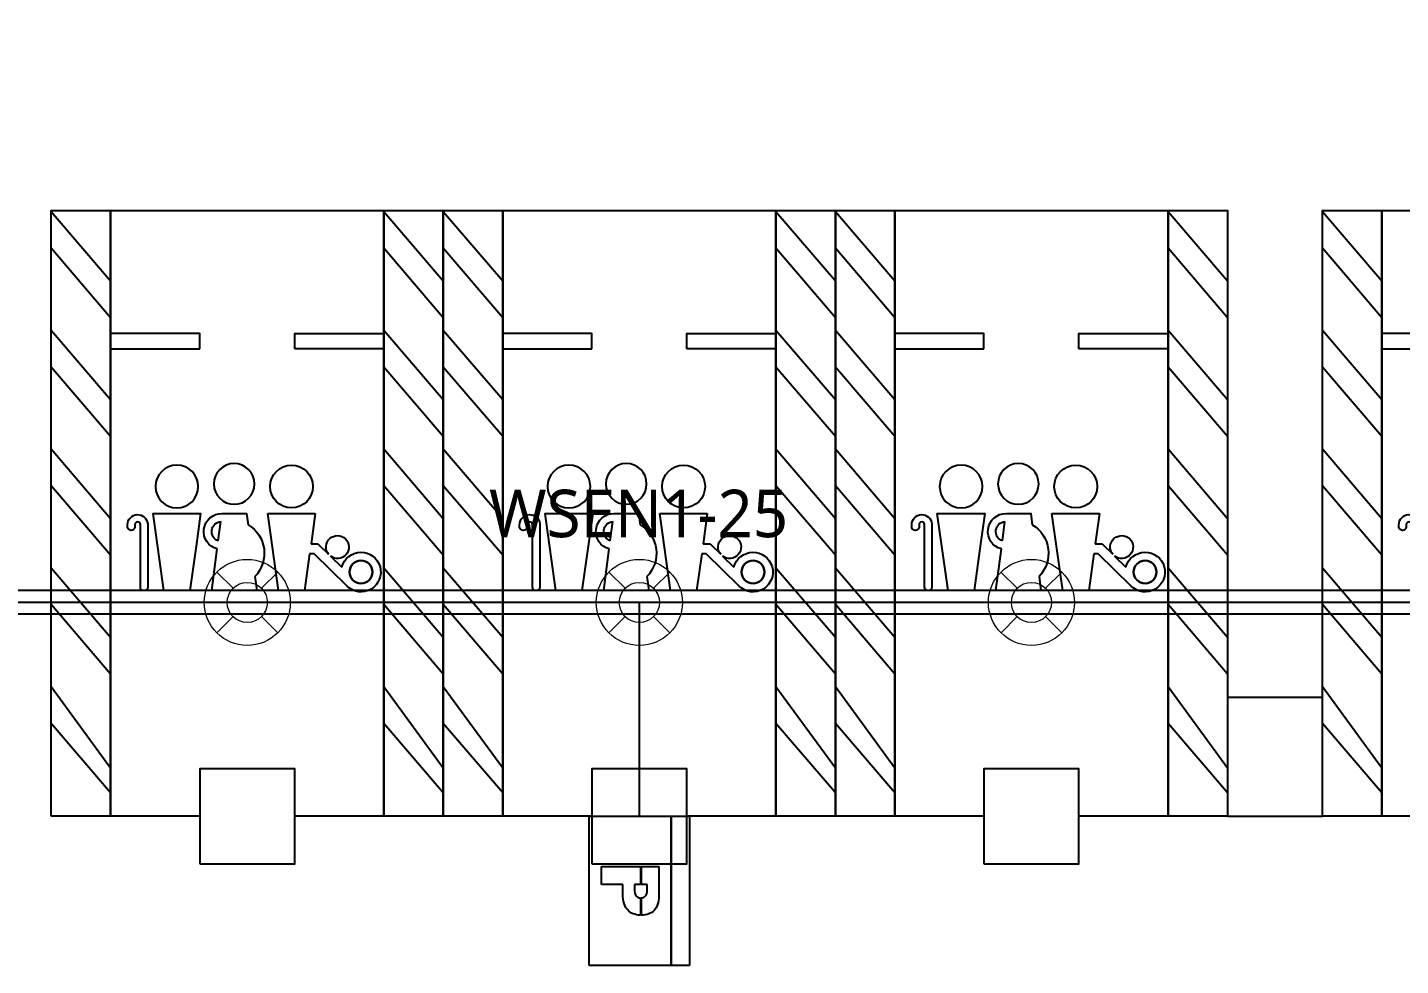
# Model space of a CAD drawing. Header units: millimetres. Extents: x -38475 to 94728, y -31127 to 90245.
# Drawn here: x 6375 to 17932, y -13662 to -5765 of the extents above; entities that cross this region are included whole.
import ezdxf
from ezdxf.enums import TextEntityAlignment as Align

# ---------------------------------------------------------------- set-up
doc = ezdxf.new("R2010")
doc.units = ezdxf.units.MM
doc.linetypes.add('AUDIT_D_080121100638-0', pattern=[0])
for name, color, linetype in [('e-plan', 9, 'Continuous'), ('E-TEXT', 6, 'Continuous'), ('레이스웨이', 3, 'Continuous'), ('만공차등', 6, 'Continuous'), ('유도배선', 6, 'Continuous')]:
    doc.layers.add(name, color=color, linetype=linetype)
doc.layers.add('초음파센서', color=1, linetype='AUDIT_D_080121100638-0', lineweight=13)
doc.styles.add('1', font='malgun_0.ttf')

# ---------------------------------------------------------------- blocks, each defined once
blk = doc.blocks.new('xr_plan$0$노유자주차-1')
at = {"layer": 'e-plan', "linetype": 'Continuous'}
for p, q in [((684.3168248625298, 2800.000000005588), (99.99999999956344, 3300.000000006985)), ((991.933768952993, 2800.000000005122), (307.6169440890953, 3300.000000006985)), ((1684.316824863228, 2800.000000005588), (1099.999999999563, 3300.000000006985)), ((1991.933768951829, 2800.000000005122), (1407.616944089095, 3300.000000007451)), ((2684.31682486253, 2800.000000005122), (2099.999999999796, 3300.000000007451)), ((2991.933768951829, 2800.000000006985), (2407.616944089328, 3300.000000007451)), ((3684.316824863228, 2800.000000007451), (3099.999999999796, 3300.000000006985)), ((3991.93376895113, 2800.000000006985), (3407.616944089328, 3300.000000007451)), ((4684.316824863228, 2800.000000007451), (4099.999999999796, 3300.000000006985)), ((4991.933768950199, 2800.000000007451), (4407.616944089095, 3300.000000006985)), ((684.3168248622969, 4.656612873077393e-09), (99.99999999979627, 500.0000000069849)), ((991.933768952993, 5.122274160385132e-09), (307.6169440890953, 500.0000000065193)), ((1684.316824863228, 5.587935447692871e-09), (1099.999999999796, 500.0000000065193)), ((1991.933768952062, 5.587935447692871e-09), (1407.616944089095, 500.0000000069849)), ((2684.31682486253, 5.122274160385132e-09), (2099.999999999563, 500.0000000069849)), ((2991.933768952062, 7.450580596923828e-09), (2407.616944089095, 500.0000000069849)), ((3684.316824863461, 7.450580596923828e-09), (3100.000000000029, 500.0000000074506)), ((3991.93376895113, 6.984919309616089e-09), (3407.616944089328, 500.0000000074506)), ((4684.316824863228, 7.450580596923828e-09), (4099.999999999796, 500.0000000069849)), ((4991.933768950199, 7.450580596923828e-09), (4407.616944089328, 500.0000000069849))]:
    blk.add_line(p, q, dxfattribs=at)
for points in [[(-100.0000000004366, 2800.000000006985), (4999.999999999563, 2800.000000006985), (4999.999999999563, 3300.000000007451), (-99.9999999999709, 3300.000000006985)], [(3834.999999999796, 2050.000000006985), (3964.999999999796, 2050.000000006985), (3964.999999999563, 2800.000000006985), (3834.999999999796, 2800.000000006985)], [(-500.0000000004302, 1250.000000007216), (-500.0000000004329, 2050.000000007216), (299.9999999995671, 2050.00000000722), (299.9999999995698, 1250.000000007219)], [(3835.000000000029, 1250.000000007451), (3964.999999999796, 1250.000000006985), (3964.999999999563, 500.0000000065193), (3834.999999999563, 500.0000000069849)], [(-100.0000000004366, 6.984919309616089e-09), (4999.999999999796, 6.51925802230835e-09), (4999.999999999796, 500.0000000074506), (-100.0000000004366, 500.0000000074506)]]:
    blk.add_lwpolyline(points, close=True, dxfattribs=at)
for points in [[(-100.0000000004366, 1250.000000007217), (-100.0000000004366, 500.0000000074506), (4999.999999999796, 500.0000000074506), (4999.999999999563, 2800.000000006985), (-100.0000000004366, 2800.000000006985), (-100.0000000004366, 2050.000000007218)], [(1836.852365872386, 2490.030886126217), (2108.820959594595, 2212.391267463099)], [(2089.961042239825, 2350.358787356876), (1997.118265809055, 2445.13750041835)], [(2193.375042673695, 2244.78842151491), (2105.431718634005, 2334.565519911703)], [(2108.820959594595, 2212.391267463099), (2108.820959594828, 2174.844095756765)], [(2193.375042673928, 2186.596975691151), (2193.375042673695, 2244.78842151491)], [(2449.160201220337, 2222.150696430355), (2193.375042673928, 2186.596975691151)], [(2449.160201220337, 1822.873514478095), (2449.160201220337, 2222.150696430355)], [(2108.820959594595, 2174.844095758628), (1799.999999999098, 2131.918484993279)], [(1799.999999999796, 2131.918484990951), (1799.999999999563, 1913.105725913774)], [(1799.999999999563, 1913.105725916103), (2449.160201220337, 1822.873514478095)], [(1799.999999999796, 1729.558921741322), (1800.000000000029, 1350.441078271251), (2149.996409822983, 1396.633745339699)], [(1917.94543293168, 1713.992436019238), (1799.999999999796, 1729.558921741322)], [(2449.160201220104, 1436.117502966896), (2449.160201220569, 1643.88249704754), (2354.691279589926, 1656.350543355569)], [(2217.305556575331, 1405.517233626917), (2381.851054467057, 1427.234014680143)], [(2193.375042673695, 1221.572764802724), (1799.999999999563, 1166.894274100661), (1799.999999999796, 948.0815150248818), (2449.160201220337, 857.8493035882711), (2449.160201220569, 1257.1264855396), (2193.375042673695, 1221.572764802724)]]:
    blk.add_lwpolyline(points, dxfattribs=at)
for points in [[(1997.118265809055, 2445.137500416022, 3.739535750018262), (1836.852365871688, 2490.030886126217)], [(2105.431718633074, 2334.565519911703, 17.37191183859012), (2089.96104224099, 2350.358787357807)]]:
    blk.add_lwpolyline(points, format="xyb", dxfattribs=at)
for points in [[(1955.917710014415, 2510.366903526243, 0.9999999999999999), (1955.917710014415, 2703.033407794312, 0.9999999999999999), (1955.917710014415, 2510.366903526243)], [(2675.973918393051, 1841.944582752418, 0.9999999999999999), (2675.973918392818, 2203.07962815417, 0.9999999999999999), (2675.973918393051, 1841.944582752418)], [(2675.973918393051, 876.9203718635254, -0.9999999999999999), (2675.973918392818, 1238.05541726388, -0.9999999999999999), (2675.973918393051, 876.9203718635254)], [(1820.568234193866, 811.7294169012457, 0.6677998114889716), (1820.568234192702, 750.1294168997556), (2356.483482938755, 750.3072034413926, -0.9627070837517783), (2354.728670578479, 704.1464368733577), (2328.899735805142, 704.1464368738234, 0.7142857142783885), (2328.899735804909, 642.5464368760586), (2354.728670578246, 642.5464368755929, 0.9627070837521746), (2361.160201220802, 811.72941690078)]]:
    blk.add_lwpolyline(points, format="xyb", close=True, dxfattribs=at)
for centre, radius in [((1955.917710014182, 2606.700155658647), 96.33325213311043), ((2697.916454916849, 1540.000000007451), 171.4507437460124)]:
    blk.add_circle(centre, radius, dxfattribs=at)
for centre, radius, start, end in [((2113.584248510917, 1512.917826978024), 280.5450847236735, 30.7480879590424, 134.2149785877846), ((2296.972764407779, 1436.11750296643), 152.1874368125558, 195.0369333090357, 359.9999999733196), ((2296.972764407779, 1436.11750296643), 85.341903467351, 201.01184196859, 354.0250914462683)]:
    blk.add_arc(centre, radius, start, end, dxfattribs=at)
blk = doc.blocks.new('Xref-지하2층')
at = {"layer": 'e-plan'}
blk.add_lwpolyline([(20000, -499.9999999999418), (20800, -499.9999999999418), (20800, 500.0000000000582), (20000, 500.0000000000582)], close=True, dxfattribs=at)
at = {"layer": 'e-plan', "linetype": 'Continuous', "xscale": -1, "rotation": 270}
for p in [(10099.99999999162, -400.0000000009895), (13399.99999999208, -400.0000000000582), (16699.99999999302, -400.0000000000582), (20799.99999999302, -399.9999999995925)]:
    blk.add_blockref('xr_plan$0$노유자주차-1', p, dxfattribs=at)
blk = doc.blocks.new('A$C61602750')
at = {"layer": 'e-plan'}
blk.add_blockref('Xref-지하2층', (-3525.000000000218, -11905.00000004651), dxfattribs=at)
blk = doc.blocks.new('센서')
at = {"layer": '초음파센서'}
for p, q in [((-256.1917501480202, 255.872396394494), (-119.5570773269283, 119.4077249351831)), ((119.4048484532395, 119.5564764195151), (255.8695194955799, 256.1911495039822)), ((-255.8729968793341, -256.188874524436), (-119.4083258403116, -119.5542014399543)), ((119.5535999427084, -119.4054499556369), (256.1882727624034, -255.8701214149478))]:
    blk.add_line(p, q, dxfattribs=at)
for major_axis, ratio, start_param, end_param in [((-6.1103e-12, 362.0820671227044), 0.999999997505104, 2.801804347482335, 9.08498965466192), ((-0.3386371830511741, 168.9712919898011), 0.999999997519907, 2.862310370331366, 9.145495677510953)]:
    blk.add_ellipse((-0.001738692924845964, 0.001137489773100242), major_axis=major_axis, ratio=ratio, start_param=start_param, end_param=end_param, dxfattribs=at)
blk = doc.blocks.new('만공차등')
at = {"layer": '만공차등', "color": 2}
for p, q in [((256.2185382738709, 772.8010282704608), (1281.100729055703, 772.8010280201212)), ((256.2185383155941, 85.86725710276512), (256.2185383155941, 772.8010282704608)), ((1281.100729055703, 772.8010280201212), (1281.100729055703, 85.86725685242563)), ((1281.100729139149, 646.829827308096), (256.2185382738709, 646.8298275569452)), ((256.2185383155941, 646.8298275569452), (1281.100729097426, 646.829827308096)), ((602.031856457889, 441.6744232246652), (723.9221712127327, 441.6744232246652)), ((602.031856457889, 436.4904232243076), (723.9221712127327, 436.4904232243076)), ((817.0652129247784, 441.6744232246652), (935.2874125763774, 441.6744232246652)), ((817.1001742288469, 436.4904232243076), (935.2049708619713, 436.4904232243076)), ((1281.100729183853, 85.86725685391573), (256.2185383155941, 85.86725710276512))]:
    blk.add_line(p, q, dxfattribs=at)
for points in [[(602.031856457889, 562.7124996656552), (602.031856457889, 562.7124996656552), (803.7536301061511, 562.7124996656552), (803.7536301061511, 562.7124996656552)], [(602.031856457889, 441.6744232246652), (602.031856457889, 509.1963368171826), (602.031856457889, 562.7124996656552), (602.031856457889, 562.7124996656552)], [(758.4800846263765, 482.8810407707466), (758.4800846263765, 482.8810407707466), (723.9221712127327, 482.8810407707466), (723.9221712127327, 482.8810407707466)], [(723.9221712127327, 482.8810407707466), (723.9221712127327, 482.8810407707466), (723.9221712127327, 462.6767240667716), (723.9221712127327, 441.6744232246652)], [(804.8251933142542, 470.0222822928799), (796.6098753944037, 478.5947879457847), (781.1615058347583, 482.8810407707466), (758.4800846263765, 482.8810407707466)], [(803.7536301061511, 562.7124996656552), (847.6877215787767, 562.7124996656552), (880.5936417147517, 552.2647584015502), (902.4713905140757, 531.3692758718505)], [(602.031856457889, 169.9845844337716), (602.031856457889, 169.9845844337716), (602.031856457889, 321.6594377497211), (602.031856457889, 436.4904232243076)], [(723.9221712127327, 436.4904232243076), (723.9221712127327, 415.4870259771124), (723.9221712127327, 395.2807486290112), (723.9221712127327, 395.2807486290112)], [(723.9221712127327, 395.2807486290112), (723.9221712127327, 395.2807486290112), (753.6580501928923, 395.2807486290112), (753.6580501928923, 395.2807486290112)], [(753.6580501928923, 395.2807486290112), (777.0538468733431, 395.2807486290112), (793.4844827100633, 399.3437591219321), (802.9499577000737, 407.4697801047936)], [(802.9499577000737, 407.4697801047936), (811.8650966987013, 415.1233428293838), (816.5818355426192, 424.796890536882), (817.1001742288469, 436.4904232243076)], [(817.0652129247784, 441.6744232246652), (816.4464652046561, 452.7038494760168), (812.3664586707947, 462.1531358310952), (804.8251933142542, 470.0222822928799)], [(935.2049708619713, 436.4904232243076), (934.1114401951432, 399.5476529339328), (922.2179804757236, 370.4520221063867), (899.5245917007327, 349.2035307446495)], [(790.3590900227427, 315.7171805361286), (790.3590900227427, 315.7171805361286), (723.9221712127327, 315.7171805361286), (723.9221712127327, 315.7171805361286)], [(723.9221712127327, 315.7171805361286), (723.9221712127327, 315.7171805361286), (723.9221712127327, 169.9845844337716), (723.9221712127327, 169.9845844337716)], [(899.5245917007327, 349.2035307446495), (875.6823103532195, 326.8792972723022), (839.2938097938893, 315.7171805361286), (790.3590900227427, 315.7171805361286)], [(723.9221712127327, 169.9845844337716), (723.9221712127327, 169.9845844337716), (602.031856457889, 169.9845844337716), (602.031856457889, 169.9845844337716)]]:
    blk.add_open_spline(points, degree=3, dxfattribs=at)
blk.add_open_spline([(902.4713905140757, 531.3692758718505), (924.3491393193602, 510.4737933421508), (935.2880137220025, 480.7379143590106), (935.2880137220025, 442.1616389194503), (935.2880137220025, 441.9990880915897), (935.2878133371472, 441.8366828614843), (935.2874125763774, 441.6744232246652)], degree=3, knots=[0.498977130304911, 0.498977130304911, 0.498977130304911, 0.498977130304911, 0.997954260609822, 0.997954260609822, 0.997954260609822, 1, 1, 1, 1], dxfattribs=at)

msp = doc.modelspace()

# ---------------------------------------------------------------- linework, layer by layer
at = {"layer": '레이스웨이'}
for points in [[(1806.987897374794, 5795.000000005335), (21475.00000000122, 5794.999999975895), (21475.00000000111, -10705.00000004657), (-3125.000000000233, -10705.00000004657)], [(1806.980360156387, 5595.00000000535), (21275.00000000122, 5594.9999999762), (21275.00000000111, -10505.00000004657), (-3125.000000000233, -10505.00000004657)]]:
    msp.add_lwpolyline(points, dxfattribs=at)
at = {"layer": '만공차등', "color": 4, "linetype": 'Continuous', "ltscale": 2}
msp.add_lwpolyline([(11524.99999969325, -12405.00000004718), (11524.99999969261, -10605.00000004657)], dxfattribs=at)
at = {"layer": '유도배선'}
msp.add_lwpolyline([(1806.98412876559, 5695.000000005348), (21375.00000000122, 5694.999999976048), (21375.00000000111, -10605.00000004657), (-3125.000000000233, -10605.00000004657)], dxfattribs=at)

# ---------------------------------------------------------------- block references
at = {"layer": 'e-plan'}
msp.add_blockref('A$C61602750', (0, 0), dxfattribs=at)
at = {"layer": '만공차등', "xscale": 1.226069819647817, "yscale": 1.226069819647817, "zscale": 1.226069819647817, "rotation": 270}
msp.add_blockref('만공차등', (10998.60636510665, -12090.85818298408), dxfattribs=at)
at = {"layer": '초음파센서'}
for p in [(8225.001738691528, -10605.00113753782), (11525.00173869199, -10605.00113753689), (14825.00173869292, -10605.00113753689)]:
    msp.add_blockref('센서', p, dxfattribs=at)

# ---------------------------------------------------------------- texts
at = {"layer": 'E-TEXT', "style": '1'}
msp.add_text('WSEN1-25', height=400, dxfattribs=at).set_placement((11518.88249703939, -9855.839798826113), align=Align.MIDDLE_CENTER)

doc.saveas('drawing.dxf')
